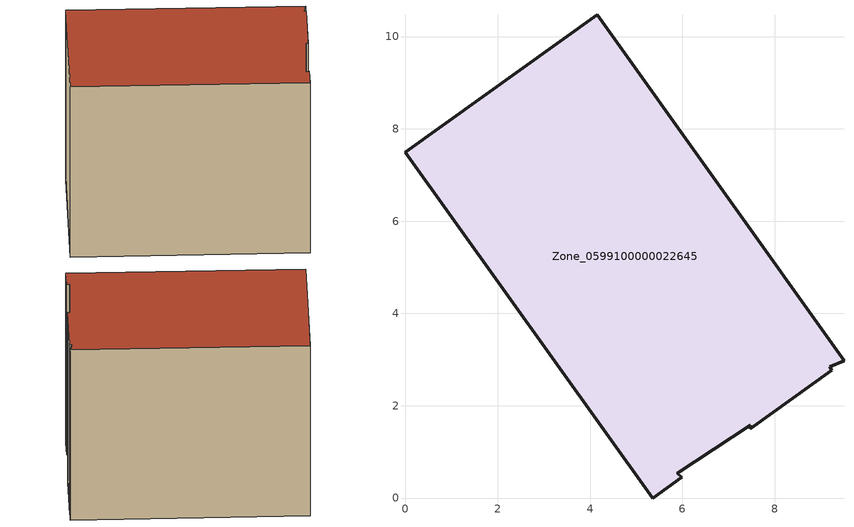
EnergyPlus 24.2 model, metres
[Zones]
Zone_0599100000022645
 floor ground (C_G): 7.47,1.58 5.89,0.54 5.98,0.45 5.36,0 0,7.5 4.16,10.47 9.5,2.98 9.19,2.85 9.23,2.77 7.47,1.51 z0
 wall outside (C_F): 5.89,0.54 7.47,1.58 7.47,1.51 9.23,2.77 9.19,2.85 9.5,2.98 4.16,10.47 0,7.5 5.36,0 5.98,0.45 5.89,0.54 z0:8
 roof outside (C_R): 5.98,0.45 5.89,0.54 7.47,1.58 7.47,1.51 9.23,2.77 9.19,2.85 9.5,2.98 4.16,10.47 0,7.5 5.36,0 z8
[BUILDING]
Pand.0599100000022645: North Axis=0; Terrain=City; Loads Convergence Tolerance Value=0.04; Temperature Convergence Tolerance Value=0.4; Solar Distribution=FullExterior; Maximum Number of Warmup Days=25; Minimum Number of Warmup Days=1
[Site:Location]
Rotterdam.The.Hague.AP_ZH_NLD Design_Conditions: Latitude=51.96; Longitude=4.45; Time Zone=1; Elevation=-4.5
[SITE:GROUNDTEMPERATURE:BUILDINGSURFACE]
18, 18, 18, 18, 18, 18, 18, 18, 18, 18, 18, 18
[MATERIAL] Thermal Absorptance=0.9; Solar Absorptance=0.7; Visible Absorptance=0.7
Name | Roughness | Thickness | Conductivity | Density | Specific Heat
G.TI.1975-1991 | MediumSmooth | 0.15 | 0.288461 | 540 | 1210
F.TI.1975-1991 | Rough | 0.3 | 0.230769 | 1920 | 840
R.TI.1975-1991 | MediumRough | 0.2 | 0.153846 | 1500 | 1000
[CONSTRUCTION]
C_G: G.TI.1975-1991
C_F: F.TI.1975-1991
C_R: R.TI.1975-1991
[ZONE]
Zone_0599100000022645: Type=1; Multiplier=1; Ceiling Height=Autocalculate; Volume=Autocalculate; Floor Area=autocalculate; Part of Total Floor Area=Yes
[ZONEINFILTRATION:DESIGNFLOWRATE]
Infil_Zone_0599100000022645: Zone or ZoneList or Space or SpaceList=Zone_0599100000022645; Schedule=AlwaysOn; Design Flow Rate Calculation Method=Flow/Area; Flow Rate per Floor Area=0.003; Constant Term Coefficient=1; Temperature Term Coefficient=0; Velocity Term Coefficient=0; Velocity Squared Term Coefficient=0
[HVACTEMPLATE:ZONE:IDEALLOADSAIRSYSTEM]
Zone_0599100000022645: Maximum Heating Supply Air Temperature=50; Minimum Cooling Supply Air Temperature=13; Maximum Heating Supply Air Humidity Ratio=0.0156; Minimum Cooling Supply Air Humidity Ratio=0.0077; Heating Limit=NoLimit; Cooling Limit=NoLimit; Dehumidification Control Type=ConstantSensibleHeatRatio; Cooling Sensible Heat Ratio=0.7; Dehumidification Setpoint=60; Humidification Control Type=None; Humidification Setpoint=30; Outdoor Air Method=None; Outdoor Air Flow Rate per Person=0.00944; Outdoor Air Flow Rate per Zone Floor Area=0; Outdoor Air Flow Rate per Zone=0; Demand Controlled Ventilation Type=None; Outdoor Air Economizer Type=NoEconomizer; Heat Recovery Type=None; Sensible Heat Recovery Effectiveness=0.7; Latent Heat Recovery Effectiveness=0.65
[ZONECONTROL:THERMOSTAT]
ThermostatControl_Zone_0599100000022645: Zone or ZoneList=Zone_0599100000022645; Control Type Schedule=DualSetpointControlType; Control 1=Thermostat_Zone_0599100000022645; Temperature Difference Between Cutout And Setpoint=0
[THERMOSTATSETPOINT:DUALSETPOINT]
Thermostat_Zone_0599100000022645: Heating Setpoint Temperature Schedule=HeatingSetpoint_Zone_0599100000022645; Cooling Setpoint Temperature Schedule=CoolingSetpoint_Zone_0599100000022645
[SCHEDULE:COMPACT]
HeatingSetpoint_Zone_0599100000022645: Through: 12/31, For: AllDays, Until: 24:00, 21
CoolingSetpoint_Zone_0599100000022645: Through: 12/31, For: AllDays, Until: 24:00, 24
DualSetpointControlType: Through: 12/31, For: AllDays, Until: 24:00, 4
AlwaysOn: Through: 12/31, For: AllDays, Until: 24:00, 1
